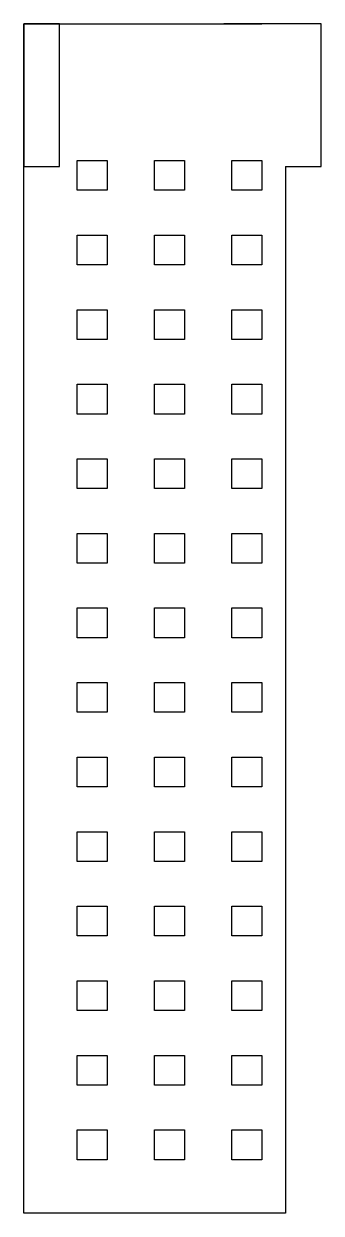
# Model space of a CAD drawing. Header units: millimetres. Extents: x 0 to 50, y -200 to 0.
import ezdxf

# ---------------------------------------------------------------- set-up
doc = ezdxf.new("R2010")
doc.units = ezdxf.units.MM
doc.layers.get('0').update_dxf_attribs({"linetype": 'CONTINUOUS'})

msp = doc.modelspace()

# ---------------------------------------------------------------- linework, layer by layer
for p, q in [((0, 0), (40, 0)), ((0, -200), (0, 0)), ((50, 0), (33.64, 0)), ((50, -24), (50, 0)), ((44, -24), (44, -200)), ((44, -24), (50, -24)), ((44, -200), (0, -200))]:
    msp.add_line(p, q)
for points in [[(6, 0), (0, 0), (0, -24), (6, -24)], [(14, -23), (14, -28), (9, -28), (9, -23)], [(27, -23), (27, -28), (22, -28), (22, -23)], [(40, -23), (40, -28), (35, -28), (35, -23)], [(14, -35.54), (14, -40.54), (9, -40.54), (9, -35.54)], [(27, -35.54), (27, -40.54), (22, -40.54), (22, -35.54)], [(40, -35.54), (40, -40.54), (35, -40.54), (35, -35.54)], [(14, -48.08), (14, -53.08), (9, -53.08), (9, -48.08)], [(27, -48.08), (27, -53.08), (22, -53.08), (22, -48.08)], [(40, -48.08), (40, -53.08), (35, -53.08), (35, -48.08)], [(14, -60.62), (14, -65.62), (9, -65.62), (9, -60.62)], [(27, -60.62), (27, -65.62), (22, -65.62), (22, -60.62)], [(40, -60.62), (40, -65.62), (35, -65.62), (35, -60.62)], [(14, -73.15), (14, -78.15), (9, -78.15), (9, -73.15)], [(27, -73.15), (27, -78.15), (22, -78.15), (22, -73.15)], [(40, -73.15), (40, -78.15), (35, -78.15), (35, -73.15)], [(14, -85.69), (14, -90.69), (9, -90.69), (9, -85.69)], [(27, -85.69), (27, -90.69), (22, -90.69), (22, -85.69)], [(40, -85.69), (40, -90.69), (35, -90.69), (35, -85.69)], [(14, -98.23), (14, -103.23), (9, -103.23), (9, -98.23)], [(27, -98.23), (27, -103.23), (22, -103.23), (22, -98.23)], [(40, -98.23), (40, -103.23), (35, -103.23), (35, -98.23)], [(14, -110.77), (14, -115.77), (9, -115.77), (9, -110.77)], [(27, -110.77), (27, -115.77), (22, -115.77), (22, -110.77)], [(40, -110.77), (40, -115.77), (35, -115.77), (35, -110.77)], [(14, -123.31), (14, -128.31), (9, -128.31), (9, -123.31)], [(27, -123.31), (27, -128.31), (22, -128.31), (22, -123.31)], [(40, -123.31), (40, -128.31), (35, -128.31), (35, -123.31)], [(14, -135.85), (14, -140.85), (9, -140.85), (9, -135.85)], [(27, -135.85), (27, -140.85), (22, -140.85), (22, -135.85)], [(40, -135.85), (40, -140.85), (35, -140.85), (35, -135.85)], [(14, -148.38), (14, -153.38), (9, -153.38), (9, -148.38)], [(27, -148.38), (27, -153.38), (22, -153.38), (22, -148.38)], [(40, -148.38), (40, -153.38), (35, -153.38), (35, -148.38)], [(14, -160.92), (14, -165.92), (9, -165.92), (9, -160.92)], [(27, -160.92), (27, -165.92), (22, -165.92), (22, -160.92)], [(40, -160.92), (40, -165.92), (35, -165.92), (35, -160.92)], [(14, -173.46), (14, -178.46), (9, -178.46), (9, -173.46)], [(27, -173.46), (27, -178.46), (22, -178.46), (22, -173.46)], [(40, -173.46), (40, -178.46), (35, -178.46), (35, -173.46)], [(14, -191), (9, -191), (9, -186), (14, -186)], [(27, -186), (27, -191), (22, -191), (22, -186)], [(40, -186), (40, -191), (35, -191), (35, -186)]]:
    msp.add_lwpolyline(points, close=True)

doc.saveas('drawing.dxf')
